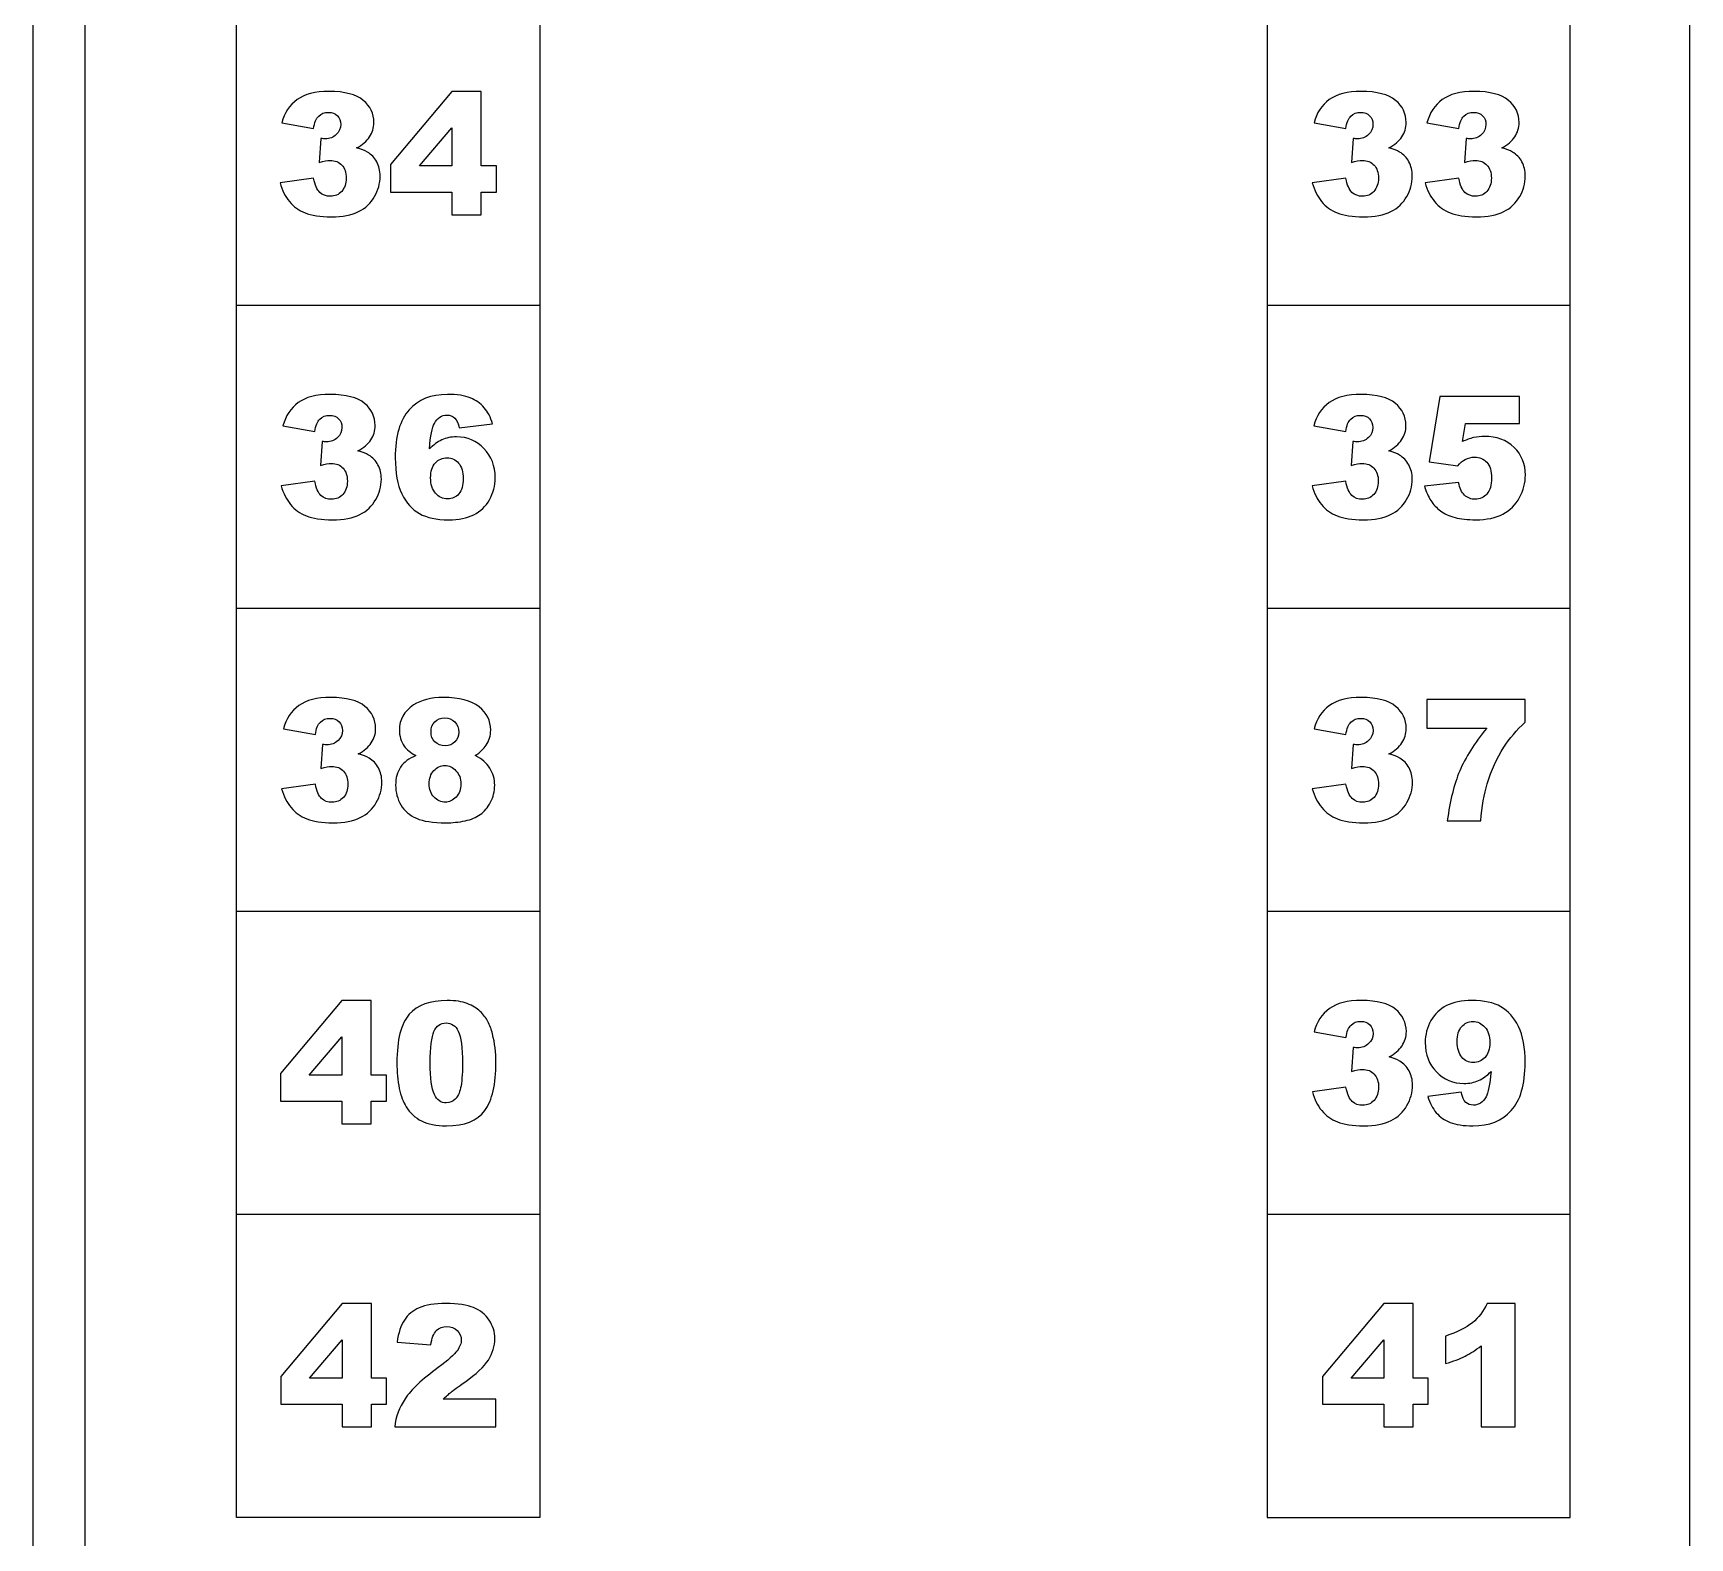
# Model space of a CAD drawing. Header units: millimetres. Extents: x 40 to 416, y -270 to 20.
# Drawn here: x 335.12 to 354.25, y -218.62 to -201.24 of the extents above; entities that cross this region are included whole.
import ezdxf

# ---------------------------------------------------------------- set-up
doc = ezdxf.new("R2010")
doc.units = ezdxf.units.MM

# ---------------------------------------------------------------- blocks, each defined once
blk = doc.blocks.new('MOD_DIM780')
at = {"linetype": 'Continuous'}
for p, q in [((126.119, 48.361), (126.119, 128.861)), ((126.719, 48.561), (126.719, 128.161)), ((128.469, 51.611), (128.469, 125.111)), ((131.969, 125.111), (131.969, 51.611)), ((140.369, 125.111), (140.369, 51.611)), ((143.869, 51.611), (143.869, 125.111)), ((130.954, 68.085), (130.245, 67.242)), ((131.293, 68.085), (130.954, 68.085)), ((131.293, 67.224), (131.293, 68.085)), ((128.991, 67.722), (129.358, 67.656)), ((129.442, 67.543), (129.422, 67.265)), ((130.579, 67.224), (130.954, 67.664)), ((130.954, 67.664), (130.954, 67.224)), ((140.91, 67.722), (141.277, 67.656)), ((141.361, 67.543), (141.341, 67.265)), ((142.214, 67.722), (142.582, 67.656)), ((142.666, 67.543), (142.646, 67.265)), ((130.245, 67.242), (130.245, 66.922)), ((130.954, 67.224), (130.579, 67.224)), ((131.469, 67.224), (131.293, 67.224)), ((131.469, 66.922), (131.469, 67.224)), ((129.358, 67.082), (128.97, 67.03)), ((141.277, 67.082), (140.889, 67.03)), ((142.582, 67.082), (142.193, 67.03)), ((130.245, 66.922), (130.954, 66.922)), ((130.954, 66.922), (130.954, 66.661)), ((131.293, 66.922), (131.469, 66.922)), ((131.293, 66.661), (131.293, 66.922)), ((130.954, 66.661), (131.293, 66.661)), ((131.969, 65.611), (128.469, 65.611)), ((143.869, 65.611), (140.369, 65.611)), ((142.361, 64.561), (142.238, 63.808)), ((143.284, 64.561), (142.361, 64.561)), ((143.284, 64.25), (143.284, 64.561)), ((129.004, 64.222), (129.372, 64.156)), ((131.039, 64.198), (131.425, 64.246)), ((140.908, 64.222), (141.276, 64.156)), ((142.625, 64.04), (142.659, 64.25)), ((142.659, 64.25), (143.284, 64.25)), ((129.456, 64.043), (129.436, 63.765)), ((141.36, 64.043), (141.34, 63.765)), ((142.238, 63.808), (142.569, 63.76)), ((129.372, 63.582), (128.983, 63.53)), ((141.276, 63.582), (140.887, 63.53)), ((142.58, 63.567), (142.187, 63.524)), ((131.969, 62.111), (128.469, 62.111)), ((143.869, 62.111), (140.369, 62.111)), ((143.348, 61.061), (142.213, 61.061)), ((142.213, 61.061), (142.213, 60.732)), ((143.348, 60.798), (143.348, 61.061)), ((129.01, 60.722), (129.378, 60.656)), ((140.911, 60.722), (141.279, 60.656)), ((142.213, 60.732), (142.904, 60.732)), ((129.462, 60.543), (129.442, 60.265)), ((141.363, 60.543), (141.343, 60.265)), ((129.378, 60.082), (128.989, 60.03)), ((141.279, 60.082), (140.89, 60.03)), ((142.449, 59.661), (142.836, 59.661)), ((131.969, 58.611), (128.469, 58.611)), ((143.869, 58.611), (140.369, 58.611)), ((129.683, 57.585), (128.975, 56.742)), ((130.023, 57.585), (129.683, 57.585)), ((130.023, 56.724), (130.023, 57.585)), ((140.912, 57.222), (141.279, 57.156)), ((129.308, 56.724), (129.683, 57.164)), ((129.683, 57.164), (129.683, 56.724)), ((141.363, 57.043), (141.343, 56.765)), ((128.975, 56.742), (128.975, 56.422)), ((129.683, 56.724), (129.308, 56.724)), ((130.198, 56.724), (130.023, 56.724)), ((130.198, 56.422), (130.198, 56.724)), ((141.279, 56.582), (140.891, 56.53)), ((142.611, 56.524), (142.224, 56.475)), ((128.975, 56.422), (129.683, 56.422)), ((129.683, 56.422), (129.683, 56.161)), ((130.023, 56.422), (130.198, 56.422)), ((130.023, 56.161), (130.023, 56.422)), ((129.683, 56.161), (130.023, 56.161)), ((131.969, 55.111), (128.469, 55.111)), ((143.869, 55.111), (140.369, 55.111)), ((129.686, 54.085), (128.978, 53.242)), ((130.025, 54.085), (129.686, 54.085)), ((130.025, 53.224), (130.025, 54.085)), ((141.715, 54.085), (141.006, 53.242)), ((142.054, 54.085), (141.715, 54.085)), ((142.054, 53.224), (142.054, 54.085)), ((143.232, 54.085), (142.91, 54.085)), ((143.232, 52.661), (143.232, 54.085)), ((129.311, 53.224), (129.686, 53.664)), ((129.686, 53.664), (129.686, 53.224)), ((130.322, 53.638), (130.712, 53.606)), ((141.339, 53.224), (141.715, 53.664)), ((141.715, 53.664), (141.715, 53.224)), ((142.43, 53.709), (142.43, 53.39)), ((142.839, 53.594), (142.839, 52.661)), ((128.978, 53.242), (128.978, 52.922)), ((129.686, 53.224), (129.311, 53.224)), ((130.201, 53.224), (130.025, 53.224)), ((130.201, 52.922), (130.201, 53.224)), ((141.006, 53.242), (141.006, 52.922)), ((141.715, 53.224), (141.339, 53.224)), ((142.23, 53.224), (142.054, 53.224)), ((142.23, 52.922), (142.23, 53.224)), ((128.978, 52.922), (129.686, 52.922)), ((129.686, 52.922), (129.686, 52.661)), ((130.025, 52.922), (130.201, 52.922)), ((130.025, 52.661), (130.025, 52.922)), ((131.461, 52.978), (130.853, 52.978)), ((131.461, 52.661), (131.461, 52.978)), ((141.006, 52.922), (141.715, 52.922)), ((141.715, 52.922), (141.715, 52.661)), ((142.054, 52.922), (142.23, 52.922)), ((142.054, 52.661), (142.054, 52.922)), ((129.686, 52.661), (130.025, 52.661)), ((130.294, 52.661), (131.461, 52.661)), ((141.715, 52.661), (142.054, 52.661)), ((142.839, 52.661), (143.232, 52.661)), ((131.969, 51.611), (128.469, 51.611)), ((140.369, 51.611), (143.869, 51.611))]:
    blk.add_line(p, q, dxfattribs=at)
blk.add_arc((130.885, 60.708), 1.071, 270.0061, 282.0044, dxfattribs=at)
for points in [[(129.167, 67.991), (129.079, 67.928), (129.021, 67.838), (128.991, 67.722)], [(129.536, 68.085), (129.376, 68.085), (129.253, 68.053), (129.167, 67.991)], [(129.932, 67.982), (129.85, 68.05), (129.718, 68.085), (129.536, 68.085)], [(130.054, 67.725), (130.054, 67.829), (130.013, 67.914), (129.932, 67.982)], [(141.086, 67.991), (140.999, 67.928), (140.94, 67.838), (140.91, 67.722)], [(141.455, 68.085), (141.296, 68.085), (141.172, 68.053), (141.086, 67.991)], [(141.851, 67.982), (141.769, 68.05), (141.637, 68.085), (141.455, 68.085)], [(141.974, 67.725), (141.974, 67.829), (141.933, 67.914), (141.851, 67.982)], [(142.39, 67.991), (142.303, 67.928), (142.245, 67.838), (142.214, 67.722)], [(142.76, 68.085), (142.6, 68.085), (142.477, 68.053), (142.39, 67.991)], [(143.155, 67.982), (143.074, 68.05), (142.942, 68.085), (142.76, 68.085)], [(143.278, 67.725), (143.278, 67.829), (143.237, 67.914), (143.155, 67.982)], [(129.358, 67.656), (129.368, 67.725), (129.388, 67.773), (129.417, 67.801)], [(129.417, 67.801), (129.445, 67.829), (129.482, 67.843), (129.528, 67.843)], [(129.528, 67.843), (129.572, 67.843), (129.608, 67.83), (129.633, 67.804)], [(129.633, 67.804), (129.658, 67.779), (129.672, 67.745), (129.672, 67.703)], [(130.005, 67.561), (130.037, 67.61), (130.054, 67.664), (130.054, 67.725)], [(141.277, 67.656), (141.287, 67.725), (141.307, 67.773), (141.336, 67.801)], [(141.336, 67.801), (141.364, 67.829), (141.402, 67.843), (141.447, 67.843)], [(141.447, 67.843), (141.491, 67.843), (141.527, 67.83), (141.552, 67.804)], [(141.552, 67.804), (141.577, 67.779), (141.591, 67.745), (141.591, 67.703)], [(141.924, 67.561), (141.956, 67.61), (141.974, 67.664), (141.974, 67.725)], [(142.582, 67.656), (142.591, 67.725), (142.612, 67.773), (142.64, 67.801)], [(142.64, 67.801), (142.669, 67.829), (142.706, 67.843), (142.752, 67.843)], [(142.752, 67.843), (142.796, 67.843), (142.831, 67.83), (142.856, 67.804)], [(142.856, 67.804), (142.882, 67.779), (142.895, 67.745), (142.895, 67.703)], [(143.228, 67.561), (143.261, 67.61), (143.278, 67.664), (143.278, 67.725)], [(129.493, 67.538), (129.481, 67.538), (129.463, 67.539), (129.442, 67.543)], [(129.62, 67.587), (129.586, 67.555), (129.544, 67.538), (129.493, 67.538)], [(129.672, 67.703), (129.672, 67.658), (129.654, 67.619), (129.62, 67.587)], [(129.855, 67.432), (129.922, 67.469), (129.971, 67.512), (130.005, 67.561)], [(141.412, 67.538), (141.4, 67.538), (141.382, 67.539), (141.361, 67.543)], [(141.539, 67.587), (141.505, 67.555), (141.463, 67.538), (141.412, 67.538)], [(141.591, 67.703), (141.591, 67.658), (141.573, 67.619), (141.539, 67.587)], [(141.774, 67.432), (141.841, 67.469), (141.891, 67.512), (141.924, 67.561)], [(142.717, 67.538), (142.704, 67.538), (142.687, 67.539), (142.666, 67.543)], [(142.844, 67.587), (142.809, 67.555), (142.767, 67.538), (142.717, 67.538)], [(142.895, 67.703), (142.895, 67.658), (142.878, 67.619), (142.844, 67.587)], [(143.079, 67.432), (143.145, 67.469), (143.195, 67.512), (143.228, 67.561)], [(129.979, 67.385), (129.95, 67.403), (129.908, 67.419), (129.855, 67.432)], [(130.087, 67.272), (130.061, 67.319), (130.025, 67.357), (129.979, 67.385)], [(141.898, 67.385), (141.87, 67.403), (141.827, 67.419), (141.774, 67.432)], [(142.006, 67.272), (141.98, 67.319), (141.944, 67.357), (141.898, 67.385)], [(143.202, 67.385), (143.174, 67.403), (143.132, 67.419), (143.079, 67.432)], [(143.311, 67.272), (143.285, 67.319), (143.248, 67.357), (143.202, 67.385)], [(129.422, 67.265), (129.476, 67.28), (129.518, 67.288), (129.548, 67.288)], [(129.548, 67.288), (129.606, 67.288), (129.651, 67.27), (129.684, 67.234)], [(129.684, 67.234), (129.717, 67.198), (129.735, 67.149), (129.735, 67.084)], [(130.126, 67.105), (130.126, 67.17), (130.113, 67.225), (130.087, 67.272)], [(141.341, 67.265), (141.395, 67.28), (141.437, 67.288), (141.467, 67.288)], [(141.467, 67.288), (141.525, 67.288), (141.57, 67.27), (141.603, 67.234)], [(141.603, 67.234), (141.636, 67.198), (141.654, 67.149), (141.654, 67.084)], [(142.045, 67.105), (142.045, 67.17), (142.032, 67.225), (142.006, 67.272)], [(142.646, 67.265), (142.699, 67.28), (142.741, 67.288), (142.772, 67.288)], [(142.772, 67.288), (142.829, 67.288), (142.874, 67.27), (142.907, 67.234)], [(142.907, 67.234), (142.941, 67.198), (142.958, 67.149), (142.958, 67.084)], [(143.35, 67.105), (143.35, 67.17), (143.336, 67.225), (143.311, 67.272)], [(128.97, 67.03), (128.994, 66.942), (129.031, 66.87), (129.079, 66.813)], [(129.429, 66.919), (129.397, 66.949), (129.374, 67.004), (129.358, 67.082)], [(129.735, 67.084), (129.735, 67.02), (129.716, 66.969), (129.682, 66.931)], [(130.062, 66.87), (130.104, 66.944), (130.126, 67.023), (130.126, 67.105)], [(140.889, 67.03), (140.914, 66.942), (140.95, 66.87), (140.998, 66.813)], [(141.348, 66.919), (141.316, 66.949), (141.293, 67.004), (141.277, 67.082)], [(141.654, 67.084), (141.654, 67.02), (141.636, 66.969), (141.601, 66.931)], [(141.981, 66.87), (142.023, 66.944), (142.045, 67.023), (142.045, 67.105)], [(142.193, 67.03), (142.218, 66.942), (142.254, 66.87), (142.302, 66.813)], [(142.653, 66.919), (142.62, 66.949), (142.597, 67.004), (142.582, 67.082)], [(142.958, 67.084), (142.958, 67.02), (142.94, 66.969), (142.906, 66.931)], [(143.285, 66.87), (143.328, 66.944), (143.35, 67.023), (143.35, 67.105)], [(129.079, 66.813), (129.126, 66.755), (129.186, 66.711), (129.26, 66.682)], [(129.552, 66.874), (129.503, 66.874), (129.461, 66.888), (129.429, 66.919)], [(129.682, 66.931), (129.648, 66.893), (129.604, 66.874), (129.552, 66.874)], [(129.878, 66.697), (129.958, 66.737), (130.019, 66.795), (130.062, 66.87)], [(140.998, 66.813), (141.045, 66.755), (141.106, 66.711), (141.179, 66.682)], [(141.471, 66.874), (141.422, 66.874), (141.381, 66.888), (141.348, 66.919)], [(141.601, 66.931), (141.567, 66.893), (141.523, 66.874), (141.471, 66.874)], [(141.797, 66.697), (141.877, 66.737), (141.938, 66.795), (141.981, 66.87)], [(142.302, 66.813), (142.35, 66.755), (142.41, 66.711), (142.484, 66.682)], [(142.776, 66.874), (142.726, 66.874), (142.685, 66.888), (142.653, 66.919)], [(142.906, 66.931), (142.871, 66.893), (142.827, 66.874), (142.776, 66.874)], [(143.101, 66.697), (143.182, 66.737), (143.243, 66.795), (143.285, 66.87)], [(129.26, 66.682), (129.333, 66.652), (129.434, 66.637), (129.562, 66.637)], [(129.562, 66.637), (129.692, 66.637), (129.798, 66.658), (129.878, 66.697)], [(141.179, 66.682), (141.253, 66.652), (141.353, 66.637), (141.481, 66.637)], [(141.481, 66.637), (141.611, 66.637), (141.717, 66.658), (141.797, 66.697)], [(142.484, 66.682), (142.557, 66.652), (142.657, 66.637), (142.785, 66.637)], [(142.785, 66.637), (142.915, 66.637), (143.021, 66.658), (143.101, 66.697)], [(129.18, 64.491), (129.093, 64.428), (129.035, 64.338), (129.004, 64.222)], [(129.55, 64.585), (129.39, 64.585), (129.267, 64.553), (129.18, 64.491)], [(129.946, 64.482), (129.864, 64.55), (129.732, 64.585), (129.55, 64.585)], [(130.068, 64.225), (130.068, 64.329), (130.027, 64.414), (129.946, 64.482)], [(130.903, 64.585), (130.714, 64.585), (130.567, 64.525), (130.461, 64.408)], [(131.167, 64.545), (131.102, 64.571), (131.014, 64.585), (130.903, 64.585)], [(131.328, 64.432), (131.285, 64.482), (131.232, 64.52), (131.167, 64.545)], [(141.084, 64.491), (140.997, 64.428), (140.939, 64.338), (140.908, 64.222)], [(141.454, 64.585), (141.294, 64.585), (141.171, 64.553), (141.084, 64.491)], [(141.849, 64.482), (141.768, 64.55), (141.636, 64.585), (141.454, 64.585)], [(141.972, 64.225), (141.972, 64.329), (141.931, 64.414), (141.849, 64.482)], [(129.372, 64.156), (129.382, 64.225), (129.402, 64.273), (129.43, 64.301)], [(129.43, 64.301), (129.459, 64.329), (129.496, 64.343), (129.542, 64.343)], [(129.542, 64.343), (129.586, 64.343), (129.621, 64.33), (129.647, 64.304)], [(129.647, 64.304), (129.672, 64.279), (129.685, 64.245), (129.685, 64.203)], [(130.461, 64.408), (130.354, 64.29), (130.301, 64.105), (130.301, 63.853)], [(130.752, 64.251), (130.786, 64.313), (130.836, 64.346), (130.899, 64.346)], [(130.899, 64.346), (130.934, 64.346), (130.963, 64.334), (130.987, 64.312)], [(130.987, 64.312), (131.011, 64.289), (131.028, 64.251), (131.039, 64.198)], [(131.425, 64.246), (131.402, 64.32), (131.37, 64.383), (131.328, 64.432)], [(141.276, 64.156), (141.286, 64.225), (141.306, 64.273), (141.334, 64.301)], [(141.334, 64.301), (141.363, 64.329), (141.4, 64.343), (141.446, 64.343)], [(141.446, 64.343), (141.49, 64.343), (141.525, 64.33), (141.551, 64.304)], [(141.551, 64.304), (141.576, 64.279), (141.589, 64.245), (141.589, 64.203)], [(129.685, 64.203), (129.685, 64.158), (129.668, 64.119), (129.634, 64.087)], [(130.019, 64.061), (130.051, 64.11), (130.068, 64.164), (130.068, 64.225)], [(130.696, 63.956), (130.707, 64.106), (130.726, 64.204), (130.752, 64.251)], [(131.009, 64.095), (130.944, 64.095), (130.888, 64.083), (130.839, 64.06)], [(131.325, 63.961), (131.239, 64.05), (131.133, 64.095), (131.009, 64.095)], [(141.589, 64.203), (141.589, 64.158), (141.572, 64.119), (141.538, 64.087)], [(141.922, 64.061), (141.955, 64.11), (141.972, 64.164), (141.972, 64.225)], [(142.879, 64.101), (142.837, 64.101), (142.795, 64.096), (142.753, 64.086)], [(143.22, 63.974), (143.132, 64.058), (143.019, 64.101), (142.879, 64.101)], [(129.507, 64.038), (129.494, 64.038), (129.477, 64.039), (129.456, 64.043)], [(129.634, 64.087), (129.599, 64.055), (129.557, 64.038), (129.507, 64.038)], [(129.869, 63.932), (129.936, 63.969), (129.985, 64.012), (130.019, 64.061)], [(129.993, 63.885), (129.964, 63.903), (129.922, 63.919), (129.869, 63.932)], [(130.839, 64.06), (130.789, 64.037), (130.742, 64.003), (130.696, 63.956)], [(131.455, 63.622), (131.455, 63.759), (131.411, 63.871), (131.325, 63.961)], [(141.411, 64.038), (141.398, 64.038), (141.381, 64.039), (141.36, 64.043)], [(141.538, 64.087), (141.503, 64.055), (141.461, 64.038), (141.411, 64.038)], [(141.773, 63.932), (141.839, 63.969), (141.889, 64.012), (141.922, 64.061)], [(141.897, 63.885), (141.868, 63.903), (141.826, 63.919), (141.773, 63.932)], [(142.753, 64.086), (142.711, 64.076), (142.668, 64.06), (142.625, 64.04)], [(143.351, 63.654), (143.351, 63.782), (143.307, 63.889), (143.22, 63.974)], [(129.436, 63.765), (129.49, 63.78), (129.532, 63.788), (129.562, 63.788)], [(129.562, 63.788), (129.62, 63.788), (129.664, 63.77), (129.698, 63.734)], [(129.698, 63.734), (129.731, 63.698), (129.748, 63.649), (129.748, 63.584)], [(130.101, 63.772), (130.075, 63.819), (130.039, 63.857), (129.993, 63.885)], [(130.14, 63.605), (130.14, 63.67), (130.127, 63.725), (130.101, 63.772)], [(130.301, 63.853), (130.301, 63.68), (130.326, 63.542), (130.377, 63.437)], [(130.709, 63.622), (130.709, 63.696), (130.727, 63.754), (130.764, 63.794)], [(130.764, 63.794), (130.8, 63.834), (130.846, 63.854), (130.9, 63.854)], [(130.9, 63.854), (130.953, 63.854), (130.997, 63.833), (131.032, 63.792)], [(131.032, 63.792), (131.068, 63.75), (131.086, 63.69), (131.086, 63.611)], [(141.34, 63.765), (141.393, 63.78), (141.435, 63.788), (141.466, 63.788)], [(141.466, 63.788), (141.523, 63.788), (141.568, 63.77), (141.601, 63.734)], [(141.601, 63.734), (141.635, 63.698), (141.652, 63.649), (141.652, 63.584)], [(142.005, 63.772), (141.979, 63.819), (141.943, 63.857), (141.897, 63.885)], [(142.044, 63.605), (142.044, 63.67), (142.03, 63.725), (142.005, 63.772)], [(142.569, 63.76), (142.6, 63.795), (142.628, 63.82), (142.655, 63.833)], [(142.655, 63.833), (142.689, 63.851), (142.726, 63.861), (142.764, 63.861)], [(142.764, 63.861), (142.823, 63.861), (142.87, 63.841), (142.906, 63.802)], [(142.906, 63.802), (142.941, 63.763), (142.96, 63.702), (142.96, 63.619)], [(128.983, 63.53), (129.008, 63.442), (129.045, 63.37), (129.092, 63.313)], [(129.443, 63.419), (129.41, 63.449), (129.387, 63.504), (129.372, 63.582)], [(129.748, 63.584), (129.748, 63.52), (129.73, 63.469), (129.696, 63.431)], [(130.076, 63.37), (130.118, 63.444), (130.14, 63.523), (130.14, 63.605)], [(130.766, 63.443), (130.728, 63.486), (130.709, 63.546), (130.709, 63.622)], [(131.086, 63.611), (131.086, 63.534), (131.069, 63.476), (131.035, 63.437)], [(131.389, 63.369), (131.433, 63.445), (131.455, 63.529), (131.455, 63.622)], [(140.887, 63.53), (140.912, 63.442), (140.948, 63.37), (140.996, 63.313)], [(141.347, 63.419), (141.314, 63.449), (141.291, 63.504), (141.276, 63.582)], [(141.652, 63.584), (141.652, 63.52), (141.634, 63.469), (141.6, 63.431)], [(141.979, 63.37), (142.022, 63.444), (142.044, 63.523), (142.044, 63.605)], [(142.187, 63.524), (142.206, 63.458), (142.23, 63.403), (142.259, 63.359)], [(142.647, 63.422), (142.612, 63.455), (142.59, 63.504), (142.58, 63.567)], [(142.96, 63.619), (142.96, 63.537), (142.941, 63.476), (142.906, 63.435)], [(143.284, 63.394), (143.328, 63.477), (143.351, 63.564), (143.351, 63.654)], [(129.566, 63.374), (129.516, 63.374), (129.475, 63.388), (129.443, 63.419)], [(129.696, 63.431), (129.662, 63.393), (129.618, 63.374), (129.566, 63.374)], [(129.891, 63.197), (129.972, 63.237), (130.033, 63.295), (130.076, 63.37)], [(130.377, 63.437), (130.427, 63.332), (130.495, 63.256), (130.58, 63.208)], [(130.907, 63.379), (130.851, 63.379), (130.805, 63.4), (130.766, 63.443)], [(131.035, 63.437), (131, 63.398), (130.957, 63.379), (130.907, 63.379)], [(131.207, 63.195), (131.285, 63.234), (131.345, 63.292), (131.389, 63.369)], [(141.47, 63.374), (141.42, 63.374), (141.379, 63.388), (141.347, 63.419)], [(141.6, 63.431), (141.565, 63.393), (141.521, 63.374), (141.47, 63.374)], [(141.795, 63.197), (141.876, 63.237), (141.937, 63.295), (141.979, 63.37)], [(142.259, 63.359), (142.287, 63.315), (142.325, 63.275), (142.37, 63.241)], [(142.772, 63.374), (142.724, 63.374), (142.682, 63.39), (142.647, 63.422)], [(142.906, 63.435), (142.871, 63.394), (142.826, 63.374), (142.772, 63.374)], [(143.092, 63.203), (143.174, 63.247), (143.238, 63.31), (143.284, 63.394)], [(129.092, 63.313), (129.14, 63.255), (129.2, 63.211), (129.274, 63.182)], [(129.274, 63.182), (129.347, 63.152), (129.448, 63.137), (129.576, 63.137)], [(129.576, 63.137), (129.705, 63.137), (129.811, 63.158), (129.891, 63.197)], [(130.58, 63.208), (130.664, 63.161), (130.777, 63.137), (130.917, 63.137)], [(130.917, 63.137), (131.034, 63.137), (131.13, 63.157), (131.207, 63.195)], [(140.996, 63.313), (141.044, 63.255), (141.104, 63.211), (141.178, 63.182)], [(141.178, 63.182), (141.251, 63.152), (141.351, 63.137), (141.479, 63.137)], [(141.479, 63.137), (141.609, 63.137), (141.715, 63.158), (141.795, 63.197)], [(142.37, 63.241), (142.416, 63.207), (142.473, 63.18), (142.539, 63.163)], [(142.539, 63.163), (142.604, 63.146), (142.684, 63.137), (142.776, 63.137)], [(142.776, 63.137), (142.904, 63.137), (143.01, 63.159), (143.092, 63.203)], [(129.556, 61.085), (129.396, 61.085), (129.273, 61.053), (129.186, 60.991)], [(129.951, 60.982), (129.87, 61.05), (129.738, 61.085), (129.556, 61.085)], [(130.854, 61.085), (130.713, 61.085), (130.599, 61.056), (130.513, 60.998)], [(131.269, 60.977), (131.179, 61.048), (131.041, 61.085), (130.854, 61.085)], [(141.456, 61.085), (141.297, 61.085), (141.174, 61.053), (141.087, 60.991)], [(141.852, 60.982), (141.771, 61.05), (141.639, 61.085), (141.456, 61.085)], [(129.186, 60.991), (129.099, 60.928), (129.041, 60.838), (129.01, 60.722)], [(129.436, 60.801), (129.465, 60.829), (129.502, 60.843), (129.548, 60.843)], [(129.548, 60.843), (129.592, 60.843), (129.627, 60.83), (129.652, 60.804)], [(130.074, 60.725), (130.074, 60.829), (130.033, 60.914), (129.951, 60.982)], [(130.513, 60.998), (130.403, 60.924), (130.348, 60.828), (130.348, 60.711)], [(130.758, 60.803), (130.787, 60.832), (130.826, 60.848), (130.873, 60.848)], [(130.873, 60.848), (130.919, 60.848), (130.957, 60.832), (130.988, 60.802)], [(131.403, 60.708), (131.403, 60.816), (131.359, 60.906), (131.269, 60.977)], [(141.087, 60.991), (141, 60.928), (140.942, 60.838), (140.911, 60.722)], [(141.337, 60.801), (141.366, 60.829), (141.403, 60.843), (141.449, 60.843)], [(141.449, 60.843), (141.493, 60.843), (141.528, 60.83), (141.553, 60.804)], [(141.975, 60.725), (141.975, 60.829), (141.934, 60.914), (141.852, 60.982)], [(129.378, 60.656), (129.387, 60.725), (129.407, 60.773), (129.436, 60.801)], [(129.691, 60.703), (129.691, 60.658), (129.674, 60.619), (129.64, 60.587)], [(129.652, 60.804), (129.678, 60.779), (129.691, 60.745), (129.691, 60.703)], [(130.024, 60.561), (130.057, 60.61), (130.074, 60.664), (130.074, 60.725)], [(130.348, 60.711), (130.348, 60.64), (130.367, 60.577), (130.405, 60.522)], [(130.714, 60.688), (130.714, 60.735), (130.728, 60.773), (130.758, 60.803)], [(130.759, 60.571), (130.728, 60.6), (130.714, 60.64), (130.714, 60.688)], [(130.988, 60.802), (131.018, 60.771), (131.033, 60.732), (131.033, 60.684)], [(131.033, 60.684), (131.033, 60.638), (131.019, 60.599), (130.99, 60.571)], [(131.35, 60.532), (131.385, 60.586), (131.403, 60.645), (131.403, 60.708)], [(141.279, 60.656), (141.288, 60.725), (141.308, 60.773), (141.337, 60.801)], [(141.592, 60.703), (141.592, 60.658), (141.575, 60.619), (141.541, 60.587)], [(141.553, 60.804), (141.579, 60.779), (141.592, 60.745), (141.592, 60.703)], [(141.925, 60.561), (141.958, 60.61), (141.975, 60.664), (141.975, 60.725)], [(142.904, 60.732), (142.762, 60.556), (142.658, 60.39), (142.592, 60.236)], [(143.101, 60.509), (143.167, 60.612), (143.249, 60.708), (143.348, 60.798)], [(129.513, 60.538), (129.5, 60.538), (129.483, 60.539), (129.462, 60.543)], [(129.64, 60.587), (129.605, 60.555), (129.563, 60.538), (129.513, 60.538)], [(129.874, 60.432), (129.941, 60.469), (129.991, 60.512), (130.024, 60.561)], [(130.405, 60.522), (130.433, 60.482), (130.478, 60.446), (130.539, 60.413)], [(130.88, 60.527), (130.829, 60.527), (130.789, 60.541), (130.759, 60.571)], [(130.99, 60.571), (130.961, 60.541), (130.924, 60.527), (130.88, 60.527)], [(131.224, 60.413), (131.281, 60.451), (131.323, 60.491), (131.35, 60.532)], [(141.414, 60.538), (141.401, 60.538), (141.384, 60.539), (141.363, 60.543)], [(141.541, 60.587), (141.506, 60.555), (141.464, 60.538), (141.414, 60.538)], [(141.775, 60.432), (141.842, 60.469), (141.892, 60.512), (141.925, 60.561)], [(142.91, 60.088), (142.957, 60.242), (143.021, 60.383), (143.101, 60.509)], [(129.442, 60.265), (129.495, 60.28), (129.537, 60.288), (129.568, 60.288)], [(129.568, 60.288), (129.625, 60.288), (129.67, 60.27), (129.703, 60.234)], [(129.998, 60.385), (129.97, 60.403), (129.928, 60.419), (129.874, 60.432)], [(130.107, 60.272), (130.081, 60.319), (130.044, 60.357), (129.998, 60.385)], [(130.146, 60.105), (130.146, 60.17), (130.132, 60.225), (130.107, 60.272)], [(130.362, 60.28), (130.324, 60.223), (130.305, 60.154), (130.305, 60.072)], [(130.539, 60.413), (130.459, 60.382), (130.401, 60.338), (130.362, 60.28)], [(130.746, 60.24), (130.783, 60.279), (130.825, 60.298), (130.873, 60.298)], [(130.873, 60.298), (130.922, 60.298), (130.965, 60.278), (131.002, 60.238)], [(131.393, 60.269), (131.356, 60.328), (131.299, 60.377), (131.224, 60.413)], [(131.449, 60.07), (131.449, 60.143), (131.43, 60.209), (131.393, 60.269)], [(141.343, 60.265), (141.396, 60.28), (141.438, 60.288), (141.469, 60.288)], [(141.469, 60.288), (141.526, 60.288), (141.571, 60.27), (141.604, 60.234)], [(141.899, 60.385), (141.871, 60.403), (141.829, 60.419), (141.775, 60.432)], [(142.007, 60.272), (141.982, 60.319), (141.945, 60.357), (141.899, 60.385)], [(142.047, 60.105), (142.047, 60.17), (142.033, 60.225), (142.007, 60.272)], [(129.449, 59.919), (129.416, 59.949), (129.393, 60.004), (129.378, 60.082)], [(129.754, 60.084), (129.754, 60.02), (129.736, 59.969), (129.702, 59.931)], [(129.703, 60.234), (129.737, 60.198), (129.754, 60.149), (129.754, 60.084)], [(130.081, 59.87), (130.124, 59.944), (130.146, 60.023), (130.146, 60.105)], [(130.305, 60.072), (130.305, 59.988), (130.325, 59.912), (130.366, 59.844)], [(130.693, 60.086), (130.693, 60.151), (130.71, 60.202), (130.746, 60.24)], [(130.749, 59.934), (130.711, 59.973), (130.693, 60.024), (130.693, 60.086)], [(131.002, 60.238), (131.04, 60.198), (131.059, 60.148), (131.059, 60.087)], [(131.059, 60.087), (131.059, 60.025), (131.04, 59.975), (131.003, 59.935)], [(141.35, 59.919), (141.317, 59.949), (141.294, 60.004), (141.279, 60.082)], [(141.655, 60.084), (141.655, 60.02), (141.637, 59.969), (141.603, 59.931)], [(141.604, 60.234), (141.638, 60.198), (141.655, 60.149), (141.655, 60.084)], [(141.982, 59.87), (142.025, 59.944), (142.047, 60.023), (142.047, 60.105)], [(142.592, 60.236), (142.527, 60.081), (142.479, 59.889), (142.449, 59.661)], [(142.836, 59.661), (142.849, 59.825), (142.874, 59.967), (142.91, 60.088)], [(128.989, 60.03), (129.014, 59.942), (129.05, 59.87), (129.098, 59.813)], [(129.572, 59.874), (129.522, 59.874), (129.481, 59.888), (129.449, 59.919)], [(129.702, 59.931), (129.667, 59.893), (129.623, 59.874), (129.572, 59.874)], [(130.878, 59.876), (130.829, 59.876), (130.786, 59.895), (130.749, 59.934)], [(131.003, 59.935), (130.966, 59.895), (130.924, 59.876), (130.878, 59.876)], [(131.401, 59.874), (131.433, 59.935), (131.449, 60), (131.449, 60.07)], [(140.89, 60.03), (140.915, 59.942), (140.951, 59.87), (140.999, 59.813)], [(141.473, 59.874), (141.423, 59.874), (141.382, 59.888), (141.35, 59.919)], [(141.603, 59.931), (141.568, 59.893), (141.524, 59.874), (141.473, 59.874)], [(129.098, 59.813), (129.146, 59.755), (129.206, 59.711), (129.28, 59.682)], [(129.581, 59.637), (129.711, 59.637), (129.817, 59.658), (129.897, 59.697)], [(129.897, 59.697), (129.978, 59.737), (130.039, 59.795), (130.081, 59.87)], [(130.366, 59.844), (130.406, 59.775), (130.467, 59.724), (130.545, 59.689)], [(130.545, 59.689), (130.623, 59.655), (130.736, 59.637), (130.885, 59.637)], [(131.107, 59.66), (131.177, 59.675), (131.235, 59.7), (131.282, 59.733)], [(131.282, 59.733), (131.329, 59.766), (131.368, 59.813), (131.401, 59.874)], [(140.999, 59.813), (141.047, 59.755), (141.107, 59.711), (141.18, 59.682)], [(141.482, 59.637), (141.612, 59.637), (141.718, 59.658), (141.798, 59.697)], [(141.798, 59.697), (141.879, 59.737), (141.94, 59.795), (141.982, 59.87)], [(129.28, 59.682), (129.353, 59.652), (129.453, 59.637), (129.581, 59.637)], [(141.18, 59.682), (141.254, 59.652), (141.354, 59.637), (141.482, 59.637)], [(130.901, 57.585), (130.704, 57.585), (130.558, 57.531), (130.463, 57.425)], [(131.133, 57.549), (131.072, 57.572), (130.995, 57.585), (130.901, 57.585)], [(141.457, 57.585), (141.297, 57.585), (141.174, 57.553), (141.088, 57.491)], [(141.853, 57.482), (141.771, 57.55), (141.639, 57.585), (141.457, 57.585)], [(142.732, 57.585), (142.615, 57.585), (142.518, 57.565), (142.441, 57.526)], [(143.069, 57.512), (142.984, 57.56), (142.871, 57.585), (142.732, 57.585)], [(130.463, 57.425), (130.367, 57.318), (130.32, 57.132), (130.32, 56.866)], [(131.281, 57.459), (131.243, 57.496), (131.193, 57.526), (131.133, 57.549)], [(131.371, 57.341), (131.349, 57.382), (131.319, 57.421), (131.281, 57.459)], [(141.088, 57.491), (141, 57.428), (140.942, 57.338), (140.912, 57.222)], [(141.976, 57.225), (141.976, 57.329), (141.934, 57.414), (141.853, 57.482)], [(142.441, 57.526), (142.364, 57.486), (142.304, 57.429), (142.26, 57.353)], [(143.271, 57.283), (143.221, 57.388), (143.153, 57.464), (143.069, 57.512)], [(130.705, 56.865), (130.705, 57.041), (130.72, 57.162), (130.748, 57.227)], [(130.748, 57.227), (130.777, 57.292), (130.823, 57.326), (130.888, 57.326)], [(130.888, 57.326), (130.951, 57.326), (130.998, 57.293), (131.029, 57.229)], [(131.029, 57.229), (131.061, 57.165), (131.077, 57.04), (131.077, 56.855)], [(131.424, 57.198), (131.411, 57.252), (131.393, 57.3), (131.371, 57.341)], [(141.279, 57.156), (141.289, 57.225), (141.309, 57.273), (141.338, 57.301)], [(141.338, 57.301), (141.366, 57.329), (141.403, 57.343), (141.449, 57.343)], [(141.449, 57.343), (141.493, 57.343), (141.529, 57.33), (141.554, 57.304)], [(141.593, 57.203), (141.593, 57.158), (141.575, 57.119), (141.541, 57.087)], [(141.554, 57.304), (141.579, 57.279), (141.593, 57.245), (141.593, 57.203)], [(141.926, 57.061), (141.958, 57.11), (141.976, 57.164), (141.976, 57.225)], [(142.26, 57.353), (142.216, 57.276), (142.194, 57.191), (142.194, 57.098)], [(142.564, 57.109), (142.564, 57.186), (142.58, 57.245), (142.615, 57.284)], [(142.615, 57.284), (142.649, 57.322), (142.692, 57.342), (142.743, 57.342)], [(142.743, 57.342), (142.798, 57.342), (142.845, 57.32), (142.883, 57.277)], [(142.883, 57.277), (142.921, 57.234), (142.94, 57.175), (142.94, 57.099)], [(143.348, 56.868), (143.348, 57.04), (143.322, 57.178), (143.271, 57.283)], [(131.464, 56.871), (131.464, 56.984), (131.45, 57.093), (131.424, 57.198)], [(141.414, 57.038), (141.402, 57.038), (141.384, 57.039), (141.363, 57.043)], [(141.541, 57.087), (141.507, 57.055), (141.465, 57.038), (141.414, 57.038)], [(141.776, 56.932), (141.843, 56.969), (141.892, 57.012), (141.926, 57.061)], [(142.194, 57.098), (142.194, 56.962), (142.237, 56.849), (142.323, 56.76)], [(142.616, 56.929), (142.581, 56.971), (142.564, 57.031), (142.564, 57.109)], [(142.94, 57.099), (142.94, 57.025), (142.922, 56.968), (142.886, 56.928)], [(130.32, 56.866), (130.32, 56.758), (130.328, 56.659), (130.347, 56.569)], [(130.752, 56.5), (130.721, 56.565), (130.705, 56.687), (130.705, 56.865)], [(131.077, 56.855), (131.077, 56.728), (131.069, 56.634), (131.056, 56.575)], [(131.335, 56.313), (131.421, 56.431), (131.464, 56.617), (131.464, 56.871)], [(141.9, 56.885), (141.871, 56.903), (141.829, 56.919), (141.776, 56.932)], [(142.008, 56.772), (141.982, 56.819), (141.946, 56.857), (141.9, 56.885)], [(142.749, 56.867), (142.696, 56.867), (142.652, 56.887), (142.616, 56.929)], [(142.886, 56.928), (142.849, 56.887), (142.803, 56.867), (142.749, 56.867)], [(143.188, 56.313), (143.294, 56.43), (143.348, 56.615), (143.348, 56.868)], [(141.343, 56.765), (141.397, 56.78), (141.439, 56.788), (141.469, 56.788)], [(141.469, 56.788), (141.527, 56.788), (141.572, 56.77), (141.605, 56.734)], [(141.605, 56.734), (141.638, 56.698), (141.656, 56.649), (141.656, 56.584)], [(142.047, 56.605), (142.047, 56.67), (142.034, 56.725), (142.008, 56.772)], [(142.323, 56.76), (142.409, 56.671), (142.515, 56.627), (142.641, 56.627)], [(142.641, 56.627), (142.705, 56.627), (142.761, 56.637), (142.811, 56.66)], [(142.811, 56.66), (142.86, 56.682), (142.908, 56.717), (142.954, 56.765)], [(142.954, 56.765), (142.941, 56.614), (142.922, 56.516), (142.897, 56.47)], [(130.347, 56.569), (130.366, 56.48), (130.392, 56.41), (130.426, 56.358)], [(130.89, 56.402), (130.829, 56.402), (130.784, 56.435), (130.752, 56.5)], [(130.992, 56.443), (130.963, 56.416), (130.929, 56.402), (130.89, 56.402)], [(131.056, 56.575), (131.042, 56.515), (131.02, 56.471), (130.992, 56.443)], [(140.891, 56.53), (140.915, 56.442), (140.952, 56.37), (141, 56.313)], [(141.35, 56.419), (141.318, 56.449), (141.295, 56.504), (141.279, 56.582)], [(141.656, 56.584), (141.656, 56.52), (141.637, 56.469), (141.603, 56.431)], [(141.983, 56.37), (142.025, 56.444), (142.047, 56.523), (142.047, 56.605)], [(142.224, 56.475), (142.247, 56.4), (142.279, 56.338), (142.322, 56.288)], [(142.662, 56.408), (142.637, 56.431), (142.62, 56.469), (142.611, 56.524)], [(142.897, 56.47), (142.862, 56.407), (142.813, 56.376), (142.751, 56.376)], [(130.426, 56.358), (130.472, 56.286), (130.532, 56.23), (130.605, 56.193)], [(130.891, 56.137), (131.101, 56.137), (131.249, 56.195), (131.335, 56.313)], [(141, 56.313), (141.047, 56.255), (141.107, 56.211), (141.181, 56.182)], [(141.473, 56.374), (141.424, 56.374), (141.382, 56.388), (141.35, 56.419)], [(141.603, 56.431), (141.569, 56.393), (141.525, 56.374), (141.473, 56.374)], [(141.799, 56.197), (141.879, 56.237), (141.94, 56.295), (141.983, 56.37)], [(142.322, 56.288), (142.364, 56.239), (142.418, 56.201), (142.483, 56.175)], [(142.751, 56.376), (142.716, 56.376), (142.686, 56.386), (142.662, 56.408)], [(142.746, 56.137), (142.934, 56.137), (143.081, 56.195), (143.188, 56.313)], [(130.605, 56.193), (130.678, 56.156), (130.772, 56.137), (130.891, 56.137)], [(141.181, 56.182), (141.254, 56.152), (141.355, 56.137), (141.483, 56.137)], [(141.483, 56.137), (141.613, 56.137), (141.719, 56.158), (141.799, 56.197)], [(142.483, 56.175), (142.547, 56.15), (142.634, 56.137), (142.746, 56.137)], [(130.578, 54.035), (130.504, 54.002), (130.447, 53.955), (130.406, 53.894)], [(130.887, 54.085), (130.755, 54.085), (130.653, 54.067), (130.578, 54.035)], [(131.206, 54.037), (131.129, 54.068), (131.023, 54.085), (130.887, 54.085)], [(131.385, 53.894), (131.341, 53.959), (131.282, 54.006), (131.206, 54.037)], [(142.91, 54.085), (142.868, 53.997), (142.811, 53.922), (142.739, 53.863)], [(130.406, 53.894), (130.365, 53.832), (130.338, 53.747), (130.322, 53.638)], [(130.712, 53.606), (130.723, 53.684), (130.744, 53.74), (130.775, 53.771)], [(130.775, 53.771), (130.807, 53.802), (130.848, 53.818), (130.897, 53.818)], [(130.897, 53.818), (130.945, 53.818), (130.984, 53.803), (131.016, 53.772)], [(131.016, 53.772), (131.047, 53.742), (131.063, 53.705), (131.063, 53.663)], [(131.451, 53.677), (131.451, 53.757), (131.429, 53.829), (131.385, 53.894)], [(142.739, 53.863), (142.665, 53.803), (142.562, 53.751), (142.43, 53.709)], [(131.063, 53.663), (131.063, 53.623), (131.047, 53.582), (131.015, 53.539)], [(131.376, 53.432), (131.425, 53.51), (131.451, 53.591), (131.451, 53.677)], [(142.654, 53.476), (142.713, 53.506), (142.775, 53.545), (142.839, 53.594)], [(131.015, 53.539), (130.983, 53.494), (130.911, 53.429), (130.797, 53.345)], [(131.103, 53.177), (131.235, 53.269), (131.326, 53.354), (131.376, 53.432)], [(142.43, 53.39), (142.52, 53.417), (142.594, 53.446), (142.654, 53.476)], [(130.797, 53.345), (130.61, 53.207), (130.483, 53.087), (130.415, 52.985)], [(130.853, 52.978), (130.889, 53.012), (130.919, 53.041), (130.946, 53.062)], [(130.946, 53.062), (130.973, 53.084), (131.025, 53.122), (131.103, 53.177)], [(130.415, 52.985), (130.347, 52.884), (130.307, 52.775), (130.294, 52.661)]]:
    blk.add_open_spline(points, degree=3, dxfattribs=at)
blk = doc.blocks.new('MOD_DMM700')
at = {"color": 7, "linetype": 'Continuous'}
blk.add_line((32.25, 6), (32.25, 124), dxfattribs=at)

msp = doc.modelspace()

# ---------------------------------------------------------------- block references
for name, p in [('MOD_DIM780', (209, -270)), ('MOD_DMM700', (322, -270))]:
    msp.add_blockref(name, p)

doc.saveas('drawing.dxf')
